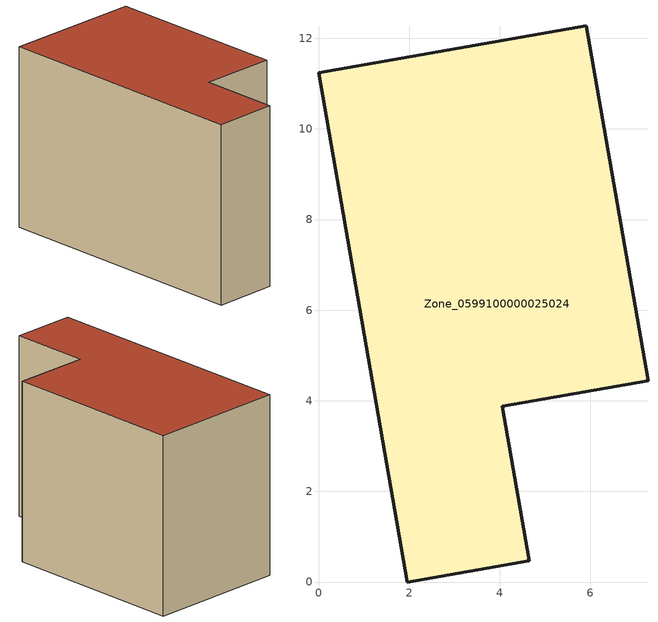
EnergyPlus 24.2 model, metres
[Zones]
Zone_0599100000025024
 floor ground (C_G): 0,11.24 5.91,12.27 7.27,4.44 4.06,3.88 4.65,0.47 1.96,0 z2.15
 wall outside (C_F): 1.96,0 4.65,0.47 4.06,3.88 7.27,4.44 5.91,12.27 0,11.24 1.96,0 z2.15:9.93
 roof outside (C_R): 5.91,12.27 0,11.24 1.96,0 4.65,0.47 4.06,3.88 7.27,4.44 z9.93
[BUILDING]
Pand.0599100000025024: North Axis=0; Terrain=City; Loads Convergence Tolerance Value=0.04; Temperature Convergence Tolerance Value=0.4; Solar Distribution=FullExterior; Maximum Number of Warmup Days=25; Minimum Number of Warmup Days=1
[Site:Location]
Rotterdam.The.Hague.AP_ZH_NLD Design_Conditions: Latitude=51.96; Longitude=4.45; Time Zone=1; Elevation=-4.5
[SITE:GROUNDTEMPERATURE:BUILDINGSURFACE]
18, 18, 18, 18, 18, 18, 18, 18, 18, 18, 18, 18
[MATERIAL] Thermal Absorptance=0.9; Solar Absorptance=0.7; Visible Absorptance=0.7
Name | Roughness | Thickness | Conductivity | Density | Specific Heat
G.TI.1975-1991 | MediumSmooth | 0.15 | 0.288461 | 540 | 1210
F.TI.1975-1991 | Rough | 0.3 | 0.230769 | 1920 | 840
R.TI.1975-1991 | MediumRough | 0.2 | 0.153846 | 1500 | 1000
[CONSTRUCTION]
C_G: G.TI.1975-1991
C_F: F.TI.1975-1991
C_R: R.TI.1975-1991
[ZONE]
Zone_0599100000025024: Type=1; Multiplier=1; Ceiling Height=Autocalculate; Volume=Autocalculate; Floor Area=autocalculate; Part of Total Floor Area=Yes
[ZONEINFILTRATION:DESIGNFLOWRATE]
Infil_Zone_0599100000025024: Zone or ZoneList or Space or SpaceList=Zone_0599100000025024; Schedule=AlwaysOn; Design Flow Rate Calculation Method=Flow/Area; Flow Rate per Floor Area=0.003; Constant Term Coefficient=1; Temperature Term Coefficient=0; Velocity Term Coefficient=0; Velocity Squared Term Coefficient=0
[HVACTEMPLATE:ZONE:IDEALLOADSAIRSYSTEM]
Zone_0599100000025024: Maximum Heating Supply Air Temperature=50; Minimum Cooling Supply Air Temperature=13; Maximum Heating Supply Air Humidity Ratio=0.0156; Minimum Cooling Supply Air Humidity Ratio=0.0077; Heating Limit=NoLimit; Cooling Limit=NoLimit; Dehumidification Control Type=ConstantSensibleHeatRatio; Cooling Sensible Heat Ratio=0.7; Dehumidification Setpoint=60; Humidification Control Type=None; Humidification Setpoint=30; Outdoor Air Method=None; Outdoor Air Flow Rate per Person=0.00944; Outdoor Air Flow Rate per Zone Floor Area=0; Outdoor Air Flow Rate per Zone=0; Demand Controlled Ventilation Type=None; Outdoor Air Economizer Type=NoEconomizer; Heat Recovery Type=None; Sensible Heat Recovery Effectiveness=0.7; Latent Heat Recovery Effectiveness=0.65
[ZONECONTROL:THERMOSTAT]
ThermostatControl_Zone_0599100000025024: Zone or ZoneList=Zone_0599100000025024; Control Type Schedule=DualSetpointControlType; Control 1=Thermostat_Zone_0599100000025024; Temperature Difference Between Cutout And Setpoint=0
[THERMOSTATSETPOINT:DUALSETPOINT]
Thermostat_Zone_0599100000025024: Heating Setpoint Temperature Schedule=HeatingSetpoint_Zone_0599100000025024; Cooling Setpoint Temperature Schedule=CoolingSetpoint_Zone_0599100000025024
[SCHEDULE:COMPACT]
HeatingSetpoint_Zone_0599100000025024: Through: 12/31, For: AllDays, Until: 24:00, 21
CoolingSetpoint_Zone_0599100000025024: Through: 12/31, For: AllDays, Until: 24:00, 24
DualSetpointControlType: Through: 12/31, For: AllDays, Until: 24:00, 4
AlwaysOn: Through: 12/31, For: AllDays, Until: 24:00, 1
